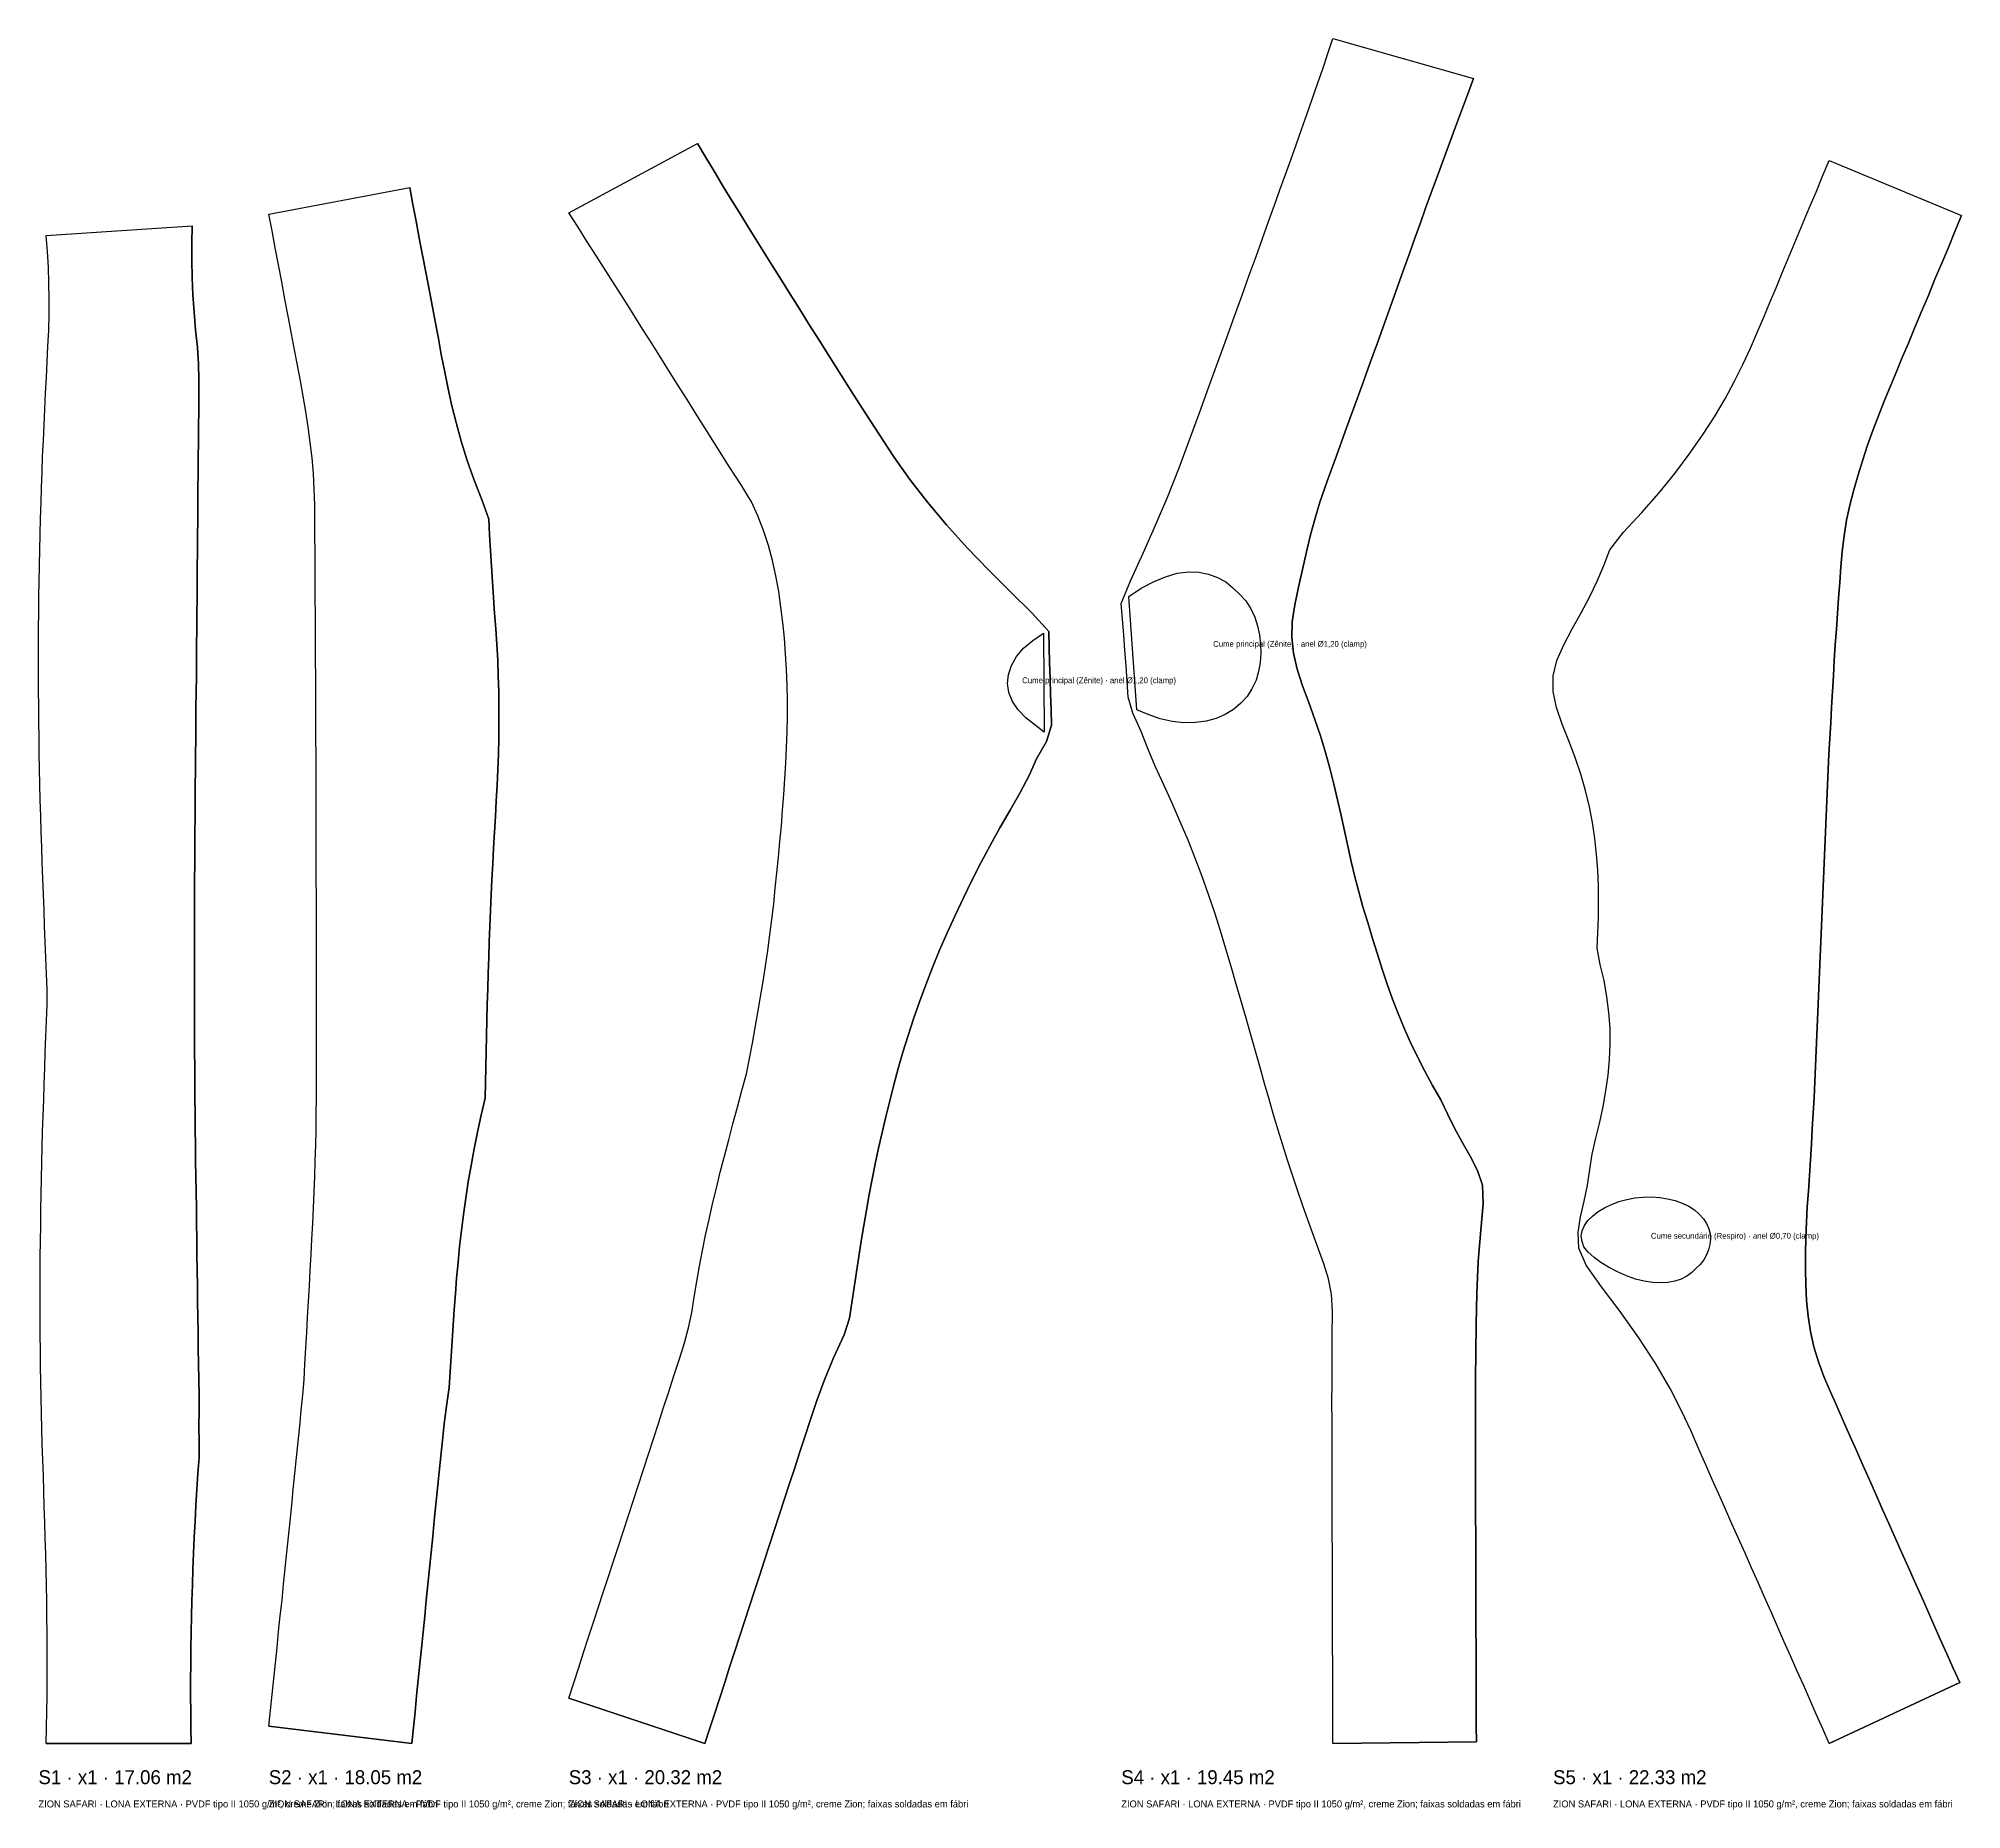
# Model space of a CAD drawing. Header units: metres. Extents: x 0 to 33.8, y -0.6 to 14.7.
# Drawn here: x 0 to 16.54, y -0.57 to 14.66 of the extents above; entities that cross this region are included whole.
import ezdxf

# ---------------------------------------------------------------- set-up
doc = ezdxf.new("R2010")
doc.units = ezdxf.units.M
for name, color, linetype in [('BOLSA', 30, 'Continuous'), ('CONTORNO', 7, 'Continuous'), ('LINHA', 8, 'Continuous'), ('RECORTE', 3, 'Continuous'), ('TEXTO', 2, 'Continuous')]:
    doc.layers.add(name, color=color, linetype=linetype)

msp = doc.modelspace()

# ---------------------------------------------------------------- linework, layer by layer
at = {"layer": 'BOLSA'}
for points in [[(11.135, 14.663), (12.345, 14.317)], [(4.561, 13.162), (5.669, 13.759)], [(15.403, 13.613), (16.542, 13.139)], [(1.981, 13.151), (3.193, 13.381)], [(0.066, 0.001), (0.07, 0.138), (0.073, 0.274), (0.075, 0.41), (0.076, 0.547), (0.076, 0.682), (0.076, 0.818), (0.075, 0.954), (0.073, 1.089), (0.071, 1.225), (0.068, 1.36), (0.065, 1.495), (0.062, 1.63), (0.058, 1.765), (0.054, 1.899), (0.05, 2.034), (0.046, 2.169), (0.042, 2.303), (0.038, 2.438), (0.033, 2.572), (0.03, 2.707), (0.026, 2.841), (0.023, 2.975), (0.021, 3.11), (0.018, 3.244), (0.017, 3.378), (0.015, 3.513), (0.015, 3.647), (0.014, 3.782), (0.014, 3.916), (0.015, 4.051), (0.016, 4.185), (0.017, 4.32), (0.019, 4.454), (0.021, 4.589), (0.023, 4.724), (0.026, 4.859), (0.029, 4.994), (0.033, 5.129), (0.036, 5.264), (0.04, 5.4), (0.045, 5.535), (0.049, 5.671), (0.054, 5.806), (0.059, 5.942), (0.064, 6.078), (0.069, 6.215), (0.075, 6.351), (0.076, 6.485), (0.07, 6.622), (0.064, 6.758), (0.059, 6.894), (0.053, 7.03), (0.048, 7.166), (0.042, 7.301), (0.037, 7.437), (0.033, 7.572), (0.028, 7.707), (0.024, 7.842), (0.02, 7.977), (0.016, 8.112), (0.013, 8.247), (0.01, 8.382), (0.007, 8.517), (0.005, 8.651), (0.003, 8.786), (0.002, 8.92), (0.001, 9.055), (0, 9.189), (0, 9.324), (0, 9.458), (0.001, 9.592), (0.002, 9.727), (0.004, 9.861), (0.006, 9.995), (0.008, 10.13), (0.011, 10.264), (0.014, 10.399), (0.018, 10.533), (0.022, 10.668), (0.026, 10.802), (0.031, 10.937), (0.036, 11.071), (0.042, 11.206), (0.048, 11.341), (0.054, 11.476), (0.061, 11.611), (0.068, 11.746), (0.075, 11.881), (0.082, 12.016), (0.088, 12.152), (0.092, 12.287), (0.092, 12.423), (0.09, 12.559), (0.085, 12.695), (0.077, 12.831), (0.066, 12.968)], [(0.066, 12.968), (1.321, 13.051)], [(15.403, 0), (16.526, 0.523)], [(4.561, 0.391), (5.731, 0)], [(0.066, 0.001), (1.314, 0)], [(1.981, 0.149), (3.211, 0)], [(11.135, 0), (12.369, 0.013)]]:
    msp.add_lwpolyline(points, dxfattribs=at)
at = {"layer": 'CONTORNO'}
for points in [[(11.135, 0), (11.134, 0.138), (11.134, 0.276), (11.133, 0.413), (11.133, 0.551), (11.133, 0.689), (11.132, 0.827), (11.132, 0.965), (11.131, 1.103), (11.131, 1.242), (11.13, 1.38), (11.13, 1.518), (11.13, 1.657), (11.129, 1.795), (11.129, 1.934), (11.128, 2.073), (11.128, 2.213), (11.128, 2.353), (11.127, 2.493), (11.127, 2.629), (11.127, 2.773), (11.126, 2.93), (11.127, 3.104), (11.127, 3.293), (11.129, 3.497), (11.131, 3.716), (11.123, 3.865), (11.095, 3.996), (11.056, 4.125), (11.011, 4.251), (10.965, 4.378), (10.919, 4.504), (10.874, 4.631), (10.83, 4.758), (10.786, 4.886), (10.744, 5.015), (10.703, 5.144), (10.664, 5.275), (10.624, 5.407), (10.586, 5.541), (10.547, 5.676), (10.508, 5.813), (10.468, 5.953), (10.428, 6.094), (10.387, 6.237), (10.345, 6.383), (10.302, 6.531), (10.258, 6.681), (10.214, 6.834), (10.168, 6.988), (10.119, 7.144), (10.065, 7.301), (10.009, 7.457), (9.95, 7.612), (9.888, 7.769), (9.821, 7.927), (9.752, 8.086), (9.68, 8.245), (9.606, 8.404), (9.541, 8.556), (9.485, 8.703), (9.412, 8.859), (9.372, 8.999), (9.364, 9.133), (9.355, 9.267), (9.345, 9.401), (9.335, 9.535), (9.325, 9.669), (9.314, 9.803), (9.396, 10.003), (9.501, 10.235), (9.609, 10.478), (9.715, 10.725), (9.813, 10.971), (9.902, 11.212), (9.987, 11.444), (10.068, 11.667), (10.145, 11.879), (10.218, 12.081), (10.288, 12.273), (10.353, 12.454), (10.415, 12.626), (10.473, 12.788), (10.529, 12.942), (10.581, 13.088), (10.631, 13.228), (10.679, 13.362), (10.726, 13.492), (10.771, 13.619), (10.817, 13.748), (10.865, 13.879), (10.911, 14.01), (10.957, 14.14), (11.002, 14.271), (11.047, 14.401), (11.091, 14.532), (11.135, 14.663), (12.345, 14.317), (12.293, 14.179), (12.241, 14.041), (12.189, 13.902), (12.137, 13.762), (12.085, 13.622), (12.033, 13.48), (11.98, 13.335), (11.932, 13.203), (11.887, 13.076), (11.84, 12.946), (11.792, 12.812), (11.742, 12.673), (11.69, 12.528), (11.635, 12.375), (11.578, 12.214), (11.517, 12.045), (11.453, 11.868), (11.385, 11.681), (11.315, 11.486), (11.241, 11.283), (11.165, 11.072), (11.086, 10.856), (11.022, 10.674), (10.981, 10.536), (10.943, 10.394), (10.907, 10.247), (10.872, 10.097), (10.837, 9.944), (10.806, 9.793), (10.785, 9.647), (10.78, 9.51), (10.794, 9.376), (10.827, 9.239), (10.873, 9.096), (10.926, 8.951), (10.979, 8.806), (11.028, 8.664), (11.071, 8.523), (11.109, 8.386), (11.143, 8.249), (11.175, 8.115), (11.204, 7.981), (11.233, 7.849), (11.262, 7.717), (11.292, 7.585), (11.323, 7.454), (11.357, 7.324), (11.393, 7.195), (11.434, 7.06), (11.475, 6.923), (11.517, 6.789), (11.559, 6.658), (11.602, 6.529), (11.647, 6.402), (11.696, 6.277), (11.747, 6.152), (11.803, 6.028), (11.862, 5.905), (11.926, 5.782), (11.992, 5.659), (12.062, 5.536), (12.121, 5.414), (12.181, 5.292), (12.247, 5.171), (12.316, 5.05), (12.377, 4.928), (12.42, 4.8), (12.428, 4.64), (12.407, 4.414), (12.384, 4.147), (12.372, 3.87), (12.367, 3.604), (12.363, 3.36), (12.361, 3.141), (12.36, 2.949), (12.36, 2.781), (12.36, 2.633), (12.361, 2.496), (12.361, 2.357), (12.361, 2.217), (12.362, 2.079), (12.362, 1.94), (12.363, 1.802), (12.363, 1.664), (12.363, 1.526), (12.364, 1.388), (12.364, 1.25), (12.365, 1.112), (12.365, 0.975), (12.366, 0.837), (12.366, 0.7), (12.367, 0.562), (12.367, 0.425), (12.368, 0.287), (12.368, 0.15), (12.369, 0.013)], [(4.561, 0.391), (4.604, 0.522), (4.647, 0.652), (4.689, 0.783), (4.732, 0.914), (4.775, 1.044), (4.817, 1.175), (4.86, 1.306), (4.903, 1.437), (4.946, 1.567), (4.988, 1.698), (5.031, 1.83), (5.074, 1.961), (5.117, 2.092), (5.16, 2.223), (5.203, 2.355), (5.246, 2.487), (5.289, 2.619), (5.332, 2.752), (5.374, 2.881), (5.418, 3.016), (5.466, 3.162), (5.517, 3.317), (5.557, 3.445), (5.591, 3.575), (5.619, 3.706), (5.641, 3.839), (5.663, 3.972), (5.686, 4.105), (5.711, 4.238), (5.738, 4.372), (5.768, 4.506), (5.799, 4.64), (5.831, 4.776), (5.865, 4.913), (5.901, 5.051), (5.937, 5.19), (5.974, 5.33), (6.012, 5.472), (6.051, 5.615), (6.09, 5.759), (6.116, 5.891), (6.141, 6.023), (6.166, 6.155), (6.189, 6.287), (6.212, 6.42), (6.233, 6.553), (6.254, 6.686), (6.273, 6.819), (6.291, 6.953), (6.308, 7.086), (6.324, 7.22), (6.338, 7.354), (6.352, 7.488), (6.366, 7.622), (6.378, 7.757), (6.39, 7.891), (6.401, 8.026), (6.412, 8.16), (6.421, 8.295), (6.429, 8.43), (6.435, 8.564), (6.44, 8.699), (6.442, 8.833), (6.442, 8.968), (6.439, 9.102), (6.434, 9.236), (6.426, 9.371), (6.416, 9.505), (6.403, 9.639), (6.387, 9.773), (6.367, 9.907), (6.343, 10.04), (6.314, 10.172), (6.279, 10.302), (6.237, 10.431), (6.188, 10.556), (6.132, 10.679), (6.043, 10.823), (5.942, 10.982), (5.845, 11.135), (5.752, 11.282), (5.663, 11.422), (5.579, 11.557), (5.498, 11.686), (5.42, 11.81), (5.345, 11.93), (5.272, 12.046), (5.2, 12.161), (5.125, 12.28), (5.043, 12.41), (4.962, 12.537), (4.881, 12.664), (4.801, 12.789), (4.721, 12.914), (4.641, 13.039), (4.561, 13.162), (5.669, 13.759), (5.74, 13.64), (5.811, 13.522), (5.882, 13.404), (5.954, 13.286), (6.026, 13.168), (6.099, 13.05), (6.173, 12.931), (6.245, 12.816), (6.317, 12.701), (6.39, 12.584), (6.466, 12.463), (6.545, 12.338), (6.627, 12.206), (6.714, 12.068), (6.807, 11.922), (6.904, 11.768), (7.008, 11.605), (7.118, 11.434), (7.234, 11.253), (7.357, 11.064), (7.495, 10.871), (7.646, 10.675), (7.812, 10.479), (7.989, 10.283), (8.175, 10.089), (8.364, 9.901), (8.545, 9.722), (8.69, 9.562), (8.694, 9.428), (8.698, 9.293), (8.702, 9.159), (8.706, 9.025), (8.71, 8.89), (8.714, 8.756), (8.671, 8.617), (8.584, 8.468), (8.521, 8.325), (8.445, 8.178), (8.357, 8.026), (8.27, 7.875), (8.186, 7.723), (8.105, 7.572), (8.029, 7.421), (7.957, 7.272), (7.886, 7.121), (7.816, 6.971), (7.751, 6.821), (7.689, 6.672), (7.632, 6.525), (7.578, 6.378), (7.527, 6.232), (7.48, 6.088), (7.436, 5.945), (7.396, 5.804), (7.358, 5.664), (7.322, 5.526), (7.289, 5.389), (7.257, 5.254), (7.226, 5.119), (7.198, 4.986), (7.171, 4.853), (7.146, 4.72), (7.122, 4.587), (7.099, 4.454), (7.078, 4.321), (7.057, 4.188), (7.037, 4.055), (7.017, 3.922), (6.997, 3.79), (6.977, 3.657), (6.931, 3.515), (6.838, 3.317), (6.76, 3.128), (6.695, 2.95), (6.641, 2.786), (6.592, 2.636), (6.547, 2.499), (6.505, 2.37), (6.461, 2.236), (6.418, 2.103), (6.375, 1.971), (6.332, 1.839), (6.289, 1.707), (6.246, 1.575), (6.203, 1.443), (6.16, 1.312), (6.117, 1.18), (6.074, 1.049), (6.031, 0.918), (5.988, 0.786), (5.945, 0.655), (5.903, 0.524), (5.86, 0.393), (5.817, 0.262), (5.774, 0.131), (5.731, 0)], [(15.403, 0), (15.348, 0.126), (15.292, 0.251), (15.237, 0.377), (15.181, 0.503), (15.125, 0.628), (15.07, 0.754), (15.014, 0.88), (14.958, 1.006), (14.903, 1.132), (14.847, 1.258), (14.791, 1.384), (14.735, 1.51), (14.679, 1.636), (14.623, 1.763), (14.567, 1.889), (14.511, 2.016), (14.455, 2.144), (14.398, 2.271), (14.343, 2.396), (14.283, 2.532), (14.215, 2.685), (14.134, 2.86), (14.034, 3.054), (13.912, 3.266), (13.767, 3.488), (13.606, 3.714), (13.445, 3.928), (13.312, 4.113), (13.249, 4.26), (13.243, 4.395), (13.264, 4.529), (13.296, 4.665), (13.323, 4.8), (13.343, 4.935), (13.363, 5.069), (13.397, 5.206), (13.43, 5.342), (13.459, 5.477), (13.483, 5.612), (13.501, 5.747), (13.514, 5.881), (13.52, 6.015), (13.518, 6.15), (13.509, 6.285), (13.491, 6.422), (13.467, 6.56), (13.434, 6.699), (13.407, 6.838), (13.414, 6.972), (13.419, 7.106), (13.42, 7.241), (13.418, 7.375), (13.413, 7.51), (13.403, 7.646), (13.388, 7.782), (13.368, 7.919), (13.342, 8.056), (13.308, 8.196), (13.267, 8.336), (13.218, 8.479), (13.163, 8.623), (13.106, 8.766), (13.057, 8.908), (13.028, 9.046), (13.029, 9.181), (13.061, 9.314), (13.12, 9.449), (13.193, 9.586), (13.269, 9.722), (13.341, 9.859), (13.406, 9.995), (13.464, 10.131), (13.515, 10.265), (13.635, 10.416), (13.792, 10.585), (13.939, 10.753), (14.076, 10.921), (14.2, 11.087), (14.314, 11.25), (14.416, 11.409), (14.507, 11.564), (14.588, 11.714), (14.66, 11.859), (14.726, 11.999), (14.785, 12.134), (14.841, 12.265), (14.894, 12.392), (14.946, 12.517), (15, 12.647), (15.059, 12.789), (15.117, 12.928), (15.175, 13.066), (15.232, 13.204), (15.29, 13.341), (15.347, 13.477), (15.403, 13.613), (16.542, 13.139), (16.485, 13.003), (16.428, 12.866), (16.371, 12.729), (16.313, 12.592), (16.256, 12.453), (16.198, 12.314), (16.138, 12.172), (16.084, 12.042), (16.032, 11.918), (15.98, 11.791), (15.928, 11.667), (15.877, 11.543), (15.828, 11.418), (15.78, 11.292), (15.734, 11.166), (15.692, 11.039), (15.652, 10.91), (15.615, 10.781), (15.581, 10.65), (15.551, 10.519), (15.532, 10.386), (15.516, 10.252), (15.504, 10.118), (15.494, 9.984), (15.484, 9.85), (15.474, 9.716), (15.465, 9.582), (15.456, 9.448), (15.447, 9.314), (15.439, 9.18), (15.431, 9.046), (15.424, 8.912), (15.416, 8.778), (15.408, 8.643), (15.401, 8.509), (15.394, 8.375), (15.388, 8.241), (15.382, 8.107), (15.376, 7.972), (15.37, 7.838), (15.365, 7.704), (15.359, 7.57), (15.354, 7.435), (15.348, 7.301), (15.343, 7.167), (15.337, 7.032), (15.331, 6.898), (15.326, 6.764), (15.32, 6.63), (15.314, 6.495), (15.308, 6.361), (15.303, 6.227), (15.297, 6.093), (15.291, 5.958), (15.285, 5.824), (15.279, 5.69), (15.273, 5.556), (15.266, 5.421), (15.258, 5.287), (15.25, 5.153), (15.242, 5.019), (15.233, 4.884), (15.224, 4.75), (15.215, 4.616), (15.208, 4.482), (15.202, 4.347), (15.2, 4.213), (15.2, 4.078), (15.202, 3.944), (15.209, 3.81), (15.221, 3.676), (15.242, 3.543), (15.272, 3.412), (15.311, 3.283), (15.357, 3.157), (15.412, 3.029), (15.471, 2.895), (15.526, 2.77), (15.582, 2.645), (15.638, 2.519), (15.693, 2.394), (15.749, 2.268), (15.804, 2.143), (15.86, 2.018), (15.915, 1.893), (15.971, 1.769), (16.026, 1.644), (16.082, 1.519), (16.137, 1.395), (16.193, 1.27), (16.248, 1.145), (16.304, 1.021), (16.359, 0.896), (16.415, 0.772), (16.471, 0.648), (16.526, 0.523)], [(1.981, 0.149), (1.996, 0.284), (2.01, 0.42), (2.024, 0.555), (2.038, 0.691), (2.052, 0.826), (2.066, 0.962), (2.08, 1.098), (2.095, 1.233), (2.109, 1.369), (2.123, 1.505), (2.137, 1.641), (2.151, 1.777), (2.165, 1.913), (2.179, 2.049), (2.192, 2.185), (2.206, 2.322), (2.22, 2.458), (2.234, 2.595), (2.248, 2.729), (2.261, 2.863), (2.274, 2.997), (2.285, 3.131), (2.292, 3.265), (2.3, 3.399), (2.308, 3.533), (2.315, 3.667), (2.323, 3.801), (2.33, 3.936), (2.338, 4.07), (2.345, 4.204), (2.352, 4.338), (2.359, 4.472), (2.365, 4.607), (2.371, 4.741), (2.377, 4.875), (2.381, 5.009), (2.385, 5.144), (2.388, 5.278), (2.39, 5.412), (2.391, 5.547), (2.391, 5.681), (2.391, 5.815), (2.391, 5.95), (2.391, 6.084), (2.391, 6.219), (2.391, 6.353), (2.391, 6.487), (2.391, 6.622), (2.391, 6.756), (2.391, 6.89), (2.391, 7.025), (2.391, 7.159), (2.391, 7.294), (2.39, 7.428), (2.39, 7.562), (2.39, 7.697), (2.39, 7.831), (2.389, 7.965), (2.389, 8.1), (2.389, 8.234), (2.388, 8.369), (2.388, 8.503), (2.387, 8.637), (2.387, 8.772), (2.386, 8.906), (2.385, 9.04), (2.385, 9.175), (2.384, 9.309), (2.384, 9.444), (2.383, 9.578), (2.382, 9.712), (2.381, 9.847), (2.381, 9.981), (2.38, 10.115), (2.379, 10.25), (2.378, 10.384), (2.377, 10.519), (2.376, 10.653), (2.372, 10.787), (2.365, 10.921), (2.353, 11.055), (2.338, 11.189), (2.32, 11.322), (2.299, 11.455), (2.277, 11.587), (2.253, 11.719), (2.228, 11.852), (2.203, 11.984), (2.176, 12.123), (2.148, 12.274), (2.12, 12.422), (2.092, 12.569), (2.064, 12.716), (2.036, 12.861), (2.009, 13.007), (1.981, 13.151), (3.193, 13.381), (3.221, 13.236), (3.248, 13.091), (3.276, 12.945), (3.303, 12.799), (3.331, 12.652), (3.36, 12.503), (3.388, 12.352), (3.414, 12.214), (3.44, 12.081), (3.465, 11.946), (3.492, 11.807), (3.521, 11.664), (3.554, 11.515), (3.592, 11.36), (3.636, 11.2), (3.688, 11.034), (3.747, 10.863), (3.816, 10.688), (3.873, 10.529), (3.881, 10.394), (3.889, 10.259), (3.897, 10.125), (3.906, 9.99), (3.915, 9.855), (3.924, 9.72), (3.933, 9.585), (3.942, 9.451), (3.95, 9.316), (3.955, 9.181), (3.959, 9.047), (3.961, 8.913), (3.961, 8.778), (3.959, 8.644), (3.956, 8.509), (3.951, 8.375), (3.945, 8.24), (3.938, 8.105), (3.93, 7.971), (3.923, 7.836), (3.915, 7.701), (3.908, 7.566), (3.901, 7.431), (3.895, 7.297), (3.889, 7.162), (3.883, 7.027), (3.878, 6.893), (3.873, 6.758), (3.869, 6.624), (3.865, 6.489), (3.861, 6.354), (3.857, 6.22), (3.854, 6.086), (3.851, 5.951), (3.848, 5.817), (3.846, 5.682), (3.842, 5.548), (3.808, 5.402), (3.776, 5.258), (3.747, 5.114), (3.721, 4.971), (3.697, 4.83), (3.675, 4.689), (3.656, 4.549), (3.638, 4.411), (3.623, 4.273), (3.609, 4.137), (3.597, 4.001), (3.586, 3.866), (3.576, 3.731), (3.567, 3.597), (3.558, 3.463), (3.55, 3.329), (3.542, 3.195), (3.534, 3.06), (3.51, 2.9), (3.49, 2.748), (3.475, 2.606), (3.461, 2.471), (3.447, 2.332), (3.433, 2.194), (3.419, 2.056), (3.405, 1.918), (3.391, 1.78), (3.377, 1.643), (3.364, 1.506), (3.35, 1.368), (3.336, 1.231), (3.322, 1.094), (3.308, 0.957), (3.294, 0.82), (3.28, 0.684), (3.267, 0.547), (3.253, 0.41), (3.239, 0.273), (3.225, 0.137), (3.211, 0)], [(0.066, 0.001), (0.07, 0.138), (0.073, 0.274), (0.075, 0.41), (0.076, 0.547), (0.076, 0.682), (0.076, 0.818), (0.075, 0.954), (0.073, 1.089), (0.071, 1.225), (0.068, 1.36), (0.065, 1.495), (0.062, 1.63), (0.058, 1.765), (0.054, 1.899), (0.05, 2.034), (0.046, 2.169), (0.042, 2.303), (0.038, 2.438), (0.033, 2.572), (0.03, 2.707), (0.026, 2.841), (0.023, 2.975), (0.021, 3.11), (0.018, 3.244), (0.017, 3.378), (0.015, 3.513), (0.015, 3.647), (0.014, 3.782), (0.014, 3.916), (0.015, 4.051), (0.016, 4.185), (0.017, 4.32), (0.019, 4.454), (0.021, 4.589), (0.023, 4.724), (0.026, 4.859), (0.029, 4.994), (0.033, 5.129), (0.036, 5.264), (0.04, 5.4), (0.045, 5.535), (0.049, 5.671), (0.054, 5.806), (0.059, 5.942), (0.064, 6.078), (0.069, 6.215), (0.075, 6.351), (0.076, 6.485), (0.07, 6.622), (0.064, 6.758), (0.059, 6.894), (0.053, 7.03), (0.048, 7.166), (0.042, 7.301), (0.037, 7.437), (0.033, 7.572), (0.028, 7.707), (0.024, 7.842), (0.02, 7.977), (0.016, 8.112), (0.013, 8.247), (0.01, 8.382), (0.007, 8.517), (0.005, 8.651), (0.003, 8.786), (0.002, 8.92), (0.001, 9.055), (0, 9.189), (0, 9.324), (0, 9.458), (0.001, 9.592), (0.002, 9.727), (0.004, 9.861), (0.006, 9.995), (0.008, 10.13), (0.011, 10.264), (0.014, 10.399), (0.018, 10.533), (0.022, 10.668), (0.026, 10.802), (0.031, 10.937), (0.036, 11.071), (0.042, 11.206), (0.048, 11.341), (0.054, 11.476), (0.061, 11.611), (0.068, 11.746), (0.075, 11.881), (0.082, 12.016), (0.088, 12.152), (0.092, 12.287), (0.092, 12.423), (0.09, 12.559), (0.085, 12.695), (0.077, 12.831), (0.066, 12.968), (1.321, 13.051), (1.319, 12.903), (1.319, 12.755), (1.322, 12.607), (1.329, 12.458), (1.338, 12.309), (1.35, 12.158), (1.367, 12.005), (1.377, 11.865), (1.38, 11.73), (1.38, 11.595), (1.379, 11.461), (1.377, 11.327), (1.376, 11.192), (1.375, 11.058), (1.373, 10.923), (1.372, 10.789), (1.371, 10.655), (1.37, 10.52), (1.369, 10.386), (1.367, 10.252), (1.366, 10.117), (1.365, 9.983), (1.364, 9.849), (1.363, 9.714), (1.361, 9.58), (1.36, 9.445), (1.359, 9.311), (1.358, 9.177), (1.357, 9.042), (1.355, 8.908), (1.354, 8.774), (1.353, 8.639), (1.352, 8.505), (1.351, 8.37), (1.349, 8.236), (1.348, 8.102), (1.347, 7.967), (1.346, 7.833), (1.345, 7.699), (1.344, 7.564), (1.343, 7.43), (1.343, 7.295), (1.342, 7.161), (1.341, 7.027), (1.341, 6.892), (1.341, 6.758), (1.341, 6.624), (1.341, 6.489), (1.341, 6.355), (1.342, 6.22), (1.342, 6.086), (1.343, 5.952), (1.344, 5.817), (1.345, 5.683), (1.346, 5.549), (1.348, 5.414), (1.349, 5.28), (1.351, 5.146), (1.352, 5.011), (1.354, 4.877), (1.356, 4.742), (1.358, 4.608), (1.359, 4.474), (1.361, 4.339), (1.363, 4.205), (1.365, 4.071), (1.367, 3.936), (1.369, 3.802), (1.371, 3.668), (1.373, 3.533), (1.375, 3.399), (1.377, 3.264), (1.379, 3.13), (1.381, 2.996), (1.381, 2.861), (1.38, 2.727), (1.381, 2.592), (1.381, 2.458), (1.371, 2.321), (1.362, 2.183), (1.354, 2.047), (1.347, 1.91), (1.34, 1.773), (1.334, 1.637), (1.329, 1.5), (1.324, 1.363), (1.32, 1.227), (1.316, 1.091), (1.314, 0.954), (1.311, 0.818), (1.31, 0.681), (1.309, 0.545), (1.309, 0.409), (1.31, 0.272), (1.312, 0.136), (1.314, 0)]]:
    msp.add_lwpolyline(points, close=True, dxfattribs=at)
at = {"layer": 'LINHA'}
for points in [[(11.135, 0), (11.134, 0.138), (11.134, 0.276), (11.133, 0.413), (11.133, 0.551), (11.133, 0.689), (11.132, 0.827), (11.132, 0.965), (11.131, 1.103), (11.131, 1.242), (11.13, 1.38), (11.13, 1.518), (11.13, 1.657), (11.129, 1.795), (11.129, 1.934), (11.128, 2.073), (11.128, 2.213), (11.128, 2.353), (11.127, 2.493), (11.127, 2.629), (11.127, 2.773), (11.126, 2.93), (11.127, 3.104), (11.127, 3.293), (11.129, 3.497), (11.131, 3.716), (11.123, 3.865), (11.095, 3.996), (11.056, 4.125), (11.011, 4.251), (10.965, 4.378), (10.919, 4.504), (10.874, 4.631), (10.83, 4.758), (10.786, 4.886), (10.744, 5.015), (10.703, 5.144), (10.664, 5.275), (10.624, 5.407), (10.586, 5.541), (10.547, 5.676), (10.508, 5.813), (10.468, 5.953), (10.428, 6.094), (10.387, 6.237), (10.345, 6.383), (10.302, 6.531), (10.258, 6.681), (10.214, 6.834), (10.168, 6.988), (10.119, 7.144), (10.065, 7.301), (10.009, 7.457), (9.95, 7.612), (9.888, 7.769), (9.821, 7.927), (9.752, 8.086), (9.68, 8.245), (9.606, 8.404), (9.541, 8.556), (9.485, 8.703), (9.412, 8.859), (9.372, 8.999), (9.364, 9.133), (9.355, 9.267), (9.345, 9.401), (9.335, 9.535), (9.325, 9.669), (9.314, 9.803), (9.396, 10.003), (9.501, 10.235), (9.609, 10.478), (9.715, 10.725), (9.813, 10.971), (9.902, 11.212), (9.987, 11.444), (10.068, 11.667), (10.145, 11.879), (10.218, 12.081), (10.288, 12.273), (10.353, 12.454), (10.415, 12.626), (10.473, 12.788), (10.529, 12.942), (10.581, 13.088), (10.631, 13.228), (10.679, 13.362), (10.726, 13.492), (10.771, 13.619), (10.817, 13.748), (10.865, 13.879), (10.911, 14.01), (10.957, 14.14), (11.002, 14.271), (11.047, 14.401), (11.091, 14.532), (11.135, 14.663)], [(12.369, 0.013), (12.368, 0.15), (12.368, 0.287), (12.367, 0.425), (12.367, 0.562), (12.366, 0.7), (12.366, 0.837), (12.365, 0.975), (12.365, 1.112), (12.364, 1.25), (12.364, 1.388), (12.363, 1.526), (12.363, 1.664), (12.363, 1.802), (12.362, 1.94), (12.362, 2.079), (12.361, 2.217), (12.361, 2.357), (12.361, 2.496), (12.36, 2.633), (12.36, 2.781), (12.36, 2.949), (12.361, 3.141), (12.363, 3.36), (12.367, 3.604), (12.372, 3.87), (12.384, 4.147), (12.407, 4.414), (12.428, 4.64), (12.42, 4.8), (12.377, 4.928), (12.316, 5.05), (12.247, 5.171), (12.181, 5.292), (12.121, 5.414), (12.062, 5.536), (11.992, 5.659), (11.926, 5.782), (11.862, 5.905), (11.803, 6.028), (11.747, 6.152), (11.696, 6.277), (11.647, 6.402), (11.602, 6.529), (11.559, 6.658), (11.517, 6.789), (11.475, 6.923), (11.434, 7.06), (11.393, 7.195), (11.357, 7.324), (11.323, 7.454), (11.292, 7.585), (11.262, 7.717), (11.233, 7.849), (11.204, 7.981), (11.175, 8.115), (11.143, 8.249), (11.109, 8.386), (11.071, 8.523), (11.028, 8.664), (10.979, 8.806), (10.926, 8.951), (10.873, 9.096), (10.827, 9.239), (10.794, 9.376), (10.78, 9.51), (10.785, 9.647), (10.806, 9.793), (10.837, 9.944), (10.872, 10.097), (10.907, 10.247), (10.943, 10.394), (10.981, 10.536), (11.022, 10.674), (11.086, 10.856), (11.165, 11.072), (11.241, 11.283), (11.315, 11.486), (11.385, 11.681), (11.453, 11.868), (11.517, 12.045), (11.578, 12.214), (11.635, 12.375), (11.69, 12.528), (11.742, 12.673), (11.792, 12.812), (11.84, 12.946), (11.887, 13.076), (11.932, 13.203), (11.98, 13.335), (12.033, 13.48), (12.085, 13.622), (12.137, 13.762), (12.189, 13.902), (12.241, 14.041), (12.293, 14.179), (12.345, 14.317)], [(5.731, 0), (5.774, 0.131), (5.817, 0.262), (5.86, 0.393), (5.903, 0.524), (5.945, 0.655), (5.988, 0.786), (6.031, 0.918), (6.074, 1.049), (6.117, 1.18), (6.16, 1.312), (6.203, 1.443), (6.246, 1.575), (6.289, 1.707), (6.332, 1.839), (6.375, 1.971), (6.418, 2.103), (6.461, 2.236), (6.505, 2.37), (6.547, 2.499), (6.592, 2.636), (6.641, 2.786), (6.695, 2.95), (6.76, 3.128), (6.838, 3.317), (6.931, 3.515), (6.977, 3.657), (6.997, 3.79), (7.017, 3.922), (7.037, 4.055), (7.057, 4.188), (7.078, 4.321), (7.099, 4.454), (7.122, 4.587), (7.146, 4.72), (7.171, 4.853), (7.198, 4.986), (7.226, 5.119), (7.257, 5.254), (7.289, 5.389), (7.322, 5.526), (7.358, 5.664), (7.396, 5.804), (7.436, 5.945), (7.48, 6.088), (7.527, 6.232), (7.578, 6.378), (7.632, 6.525), (7.689, 6.672), (7.751, 6.821), (7.816, 6.971), (7.886, 7.121), (7.957, 7.272), (8.029, 7.421), (8.105, 7.572), (8.186, 7.723), (8.27, 7.875), (8.357, 8.026), (8.445, 8.178), (8.521, 8.325), (8.584, 8.468), (8.671, 8.617), (8.714, 8.756), (8.71, 8.89), (8.706, 9.025), (8.702, 9.159), (8.698, 9.293), (8.694, 9.428), (8.69, 9.562), (8.545, 9.722), (8.364, 9.901), (8.175, 10.089), (7.989, 10.283), (7.812, 10.479), (7.646, 10.675), (7.495, 10.871), (7.357, 11.064), (7.234, 11.253), (7.118, 11.434), (7.008, 11.605), (6.904, 11.768), (6.807, 11.922), (6.714, 12.068), (6.627, 12.206), (6.545, 12.338), (6.466, 12.463), (6.39, 12.584), (6.317, 12.701), (6.245, 12.816), (6.173, 12.931), (6.099, 13.05), (6.026, 13.168), (5.954, 13.286), (5.882, 13.404), (5.811, 13.522), (5.74, 13.64), (5.669, 13.759)], [(15.403, 0), (15.348, 0.126), (15.292, 0.251), (15.237, 0.377), (15.181, 0.503), (15.125, 0.628), (15.07, 0.754), (15.014, 0.88), (14.958, 1.006), (14.903, 1.132), (14.847, 1.258), (14.791, 1.384), (14.735, 1.51), (14.679, 1.636), (14.623, 1.763), (14.567, 1.889), (14.511, 2.016), (14.455, 2.144), (14.398, 2.271), (14.343, 2.396), (14.283, 2.532), (14.215, 2.685), (14.134, 2.86), (14.034, 3.054), (13.912, 3.266), (13.767, 3.488), (13.606, 3.714), (13.445, 3.928), (13.312, 4.113), (13.249, 4.26), (13.243, 4.395), (13.264, 4.529), (13.296, 4.665), (13.323, 4.8), (13.343, 4.935), (13.363, 5.069), (13.397, 5.206), (13.43, 5.342), (13.459, 5.477), (13.483, 5.612), (13.501, 5.747), (13.514, 5.881), (13.52, 6.015), (13.518, 6.15), (13.509, 6.285), (13.491, 6.422), (13.467, 6.56), (13.434, 6.699), (13.407, 6.838), (13.414, 6.972), (13.419, 7.106), (13.42, 7.241), (13.418, 7.375), (13.413, 7.51), (13.403, 7.646), (13.388, 7.782), (13.368, 7.919), (13.342, 8.056), (13.308, 8.196), (13.267, 8.336), (13.218, 8.479), (13.163, 8.623), (13.106, 8.766), (13.057, 8.908), (13.028, 9.046), (13.029, 9.181), (13.061, 9.314), (13.12, 9.449), (13.193, 9.586), (13.269, 9.722), (13.341, 9.859), (13.406, 9.995), (13.464, 10.131), (13.515, 10.265), (13.635, 10.416), (13.792, 10.585), (13.939, 10.753), (14.076, 10.921), (14.2, 11.087), (14.314, 11.25), (14.416, 11.409), (14.507, 11.564), (14.588, 11.714), (14.66, 11.859), (14.726, 11.999), (14.785, 12.134), (14.841, 12.265), (14.894, 12.392), (14.946, 12.517), (15, 12.647), (15.059, 12.789), (15.117, 12.928), (15.175, 13.066), (15.232, 13.204), (15.29, 13.341), (15.347, 13.477), (15.403, 13.613)], [(3.211, 0), (3.225, 0.137), (3.239, 0.273), (3.253, 0.41), (3.267, 0.547), (3.28, 0.684), (3.294, 0.82), (3.308, 0.957), (3.322, 1.094), (3.336, 1.231), (3.35, 1.368), (3.364, 1.506), (3.377, 1.643), (3.391, 1.78), (3.405, 1.918), (3.419, 2.056), (3.433, 2.194), (3.447, 2.332), (3.461, 2.471), (3.475, 2.606), (3.49, 2.748), (3.51, 2.9), (3.534, 3.06), (3.542, 3.195), (3.55, 3.329), (3.558, 3.463), (3.567, 3.597), (3.576, 3.731), (3.586, 3.866), (3.597, 4.001), (3.609, 4.137), (3.623, 4.273), (3.638, 4.411), (3.656, 4.549), (3.675, 4.689), (3.697, 4.83), (3.721, 4.971), (3.747, 5.114), (3.776, 5.258), (3.808, 5.402), (3.842, 5.548), (3.846, 5.682), (3.848, 5.817), (3.851, 5.951), (3.854, 6.086), (3.857, 6.22), (3.861, 6.354), (3.865, 6.489), (3.869, 6.624), (3.873, 6.758), (3.878, 6.893), (3.883, 7.027), (3.889, 7.162), (3.895, 7.297), (3.901, 7.431), (3.908, 7.566), (3.915, 7.701), (3.923, 7.836), (3.93, 7.971), (3.938, 8.105), (3.945, 8.24), (3.951, 8.375), (3.956, 8.509), (3.959, 8.644), (3.961, 8.778), (3.961, 8.913), (3.959, 9.047), (3.955, 9.181), (3.95, 9.316), (3.942, 9.451), (3.933, 9.585), (3.924, 9.72), (3.915, 9.855), (3.906, 9.99), (3.897, 10.125), (3.889, 10.259), (3.881, 10.394), (3.873, 10.529), (3.816, 10.688), (3.747, 10.863), (3.688, 11.034), (3.636, 11.2), (3.592, 11.36), (3.554, 11.515), (3.521, 11.664), (3.492, 11.807), (3.465, 11.946), (3.44, 12.081), (3.414, 12.214), (3.388, 12.352), (3.36, 12.503), (3.331, 12.652), (3.303, 12.799), (3.276, 12.945), (3.248, 13.091), (3.221, 13.236), (3.193, 13.381)], [(1.981, 0.149), (1.996, 0.284), (2.01, 0.42), (2.024, 0.555), (2.038, 0.691), (2.052, 0.826), (2.066, 0.962), (2.08, 1.098), (2.095, 1.233), (2.109, 1.369), (2.123, 1.505), (2.137, 1.641), (2.151, 1.777), (2.165, 1.913), (2.179, 2.049), (2.192, 2.185), (2.206, 2.322), (2.22, 2.458), (2.234, 2.595), (2.248, 2.729), (2.261, 2.863), (2.274, 2.997), (2.285, 3.131), (2.292, 3.265), (2.3, 3.399), (2.308, 3.533), (2.315, 3.667), (2.323, 3.801), (2.33, 3.936), (2.338, 4.07), (2.345, 4.204), (2.352, 4.338), (2.359, 4.472), (2.365, 4.607), (2.371, 4.741), (2.377, 4.875), (2.381, 5.009), (2.385, 5.144), (2.388, 5.278), (2.39, 5.412), (2.391, 5.547), (2.391, 5.681), (2.391, 5.815), (2.391, 5.95), (2.391, 6.084), (2.391, 6.219), (2.391, 6.353), (2.391, 6.487), (2.391, 6.622), (2.391, 6.756), (2.391, 6.89), (2.391, 7.025), (2.391, 7.159), (2.391, 7.294), (2.39, 7.428), (2.39, 7.562), (2.39, 7.697), (2.39, 7.831), (2.389, 7.965), (2.389, 8.1), (2.389, 8.234), (2.388, 8.369), (2.388, 8.503), (2.387, 8.637), (2.387, 8.772), (2.386, 8.906), (2.385, 9.04), (2.385, 9.175), (2.384, 9.309), (2.384, 9.444), (2.383, 9.578), (2.382, 9.712), (2.381, 9.847), (2.381, 9.981), (2.38, 10.115), (2.379, 10.25), (2.378, 10.384), (2.377, 10.519), (2.376, 10.653), (2.372, 10.787), (2.365, 10.921), (2.353, 11.055), (2.338, 11.189), (2.32, 11.322), (2.299, 11.455), (2.277, 11.587), (2.253, 11.719), (2.228, 11.852), (2.203, 11.984), (2.176, 12.123), (2.148, 12.274), (2.12, 12.422), (2.092, 12.569), (2.064, 12.716), (2.036, 12.861), (2.009, 13.007), (1.981, 13.151)], [(4.561, 0.391), (4.604, 0.522), (4.647, 0.652), (4.689, 0.783), (4.732, 0.914), (4.775, 1.044), (4.817, 1.175), (4.86, 1.306), (4.903, 1.437), (4.946, 1.567), (4.988, 1.698), (5.031, 1.83), (5.074, 1.961), (5.117, 2.092), (5.16, 2.223), (5.203, 2.355), (5.246, 2.487), (5.289, 2.619), (5.332, 2.752), (5.374, 2.881), (5.418, 3.016), (5.466, 3.162), (5.517, 3.317), (5.557, 3.445), (5.591, 3.575), (5.619, 3.706), (5.641, 3.839), (5.663, 3.972), (5.686, 4.105), (5.711, 4.238), (5.738, 4.372), (5.768, 4.506), (5.799, 4.64), (5.831, 4.776), (5.865, 4.913), (5.901, 5.051), (5.937, 5.19), (5.974, 5.33), (6.012, 5.472), (6.051, 5.615), (6.09, 5.759), (6.116, 5.891), (6.141, 6.023), (6.166, 6.155), (6.189, 6.287), (6.212, 6.42), (6.233, 6.553), (6.254, 6.686), (6.273, 6.819), (6.291, 6.953), (6.308, 7.086), (6.324, 7.22), (6.338, 7.354), (6.352, 7.488), (6.366, 7.622), (6.378, 7.757), (6.39, 7.891), (6.401, 8.026), (6.412, 8.16), (6.421, 8.295), (6.429, 8.43), (6.435, 8.564), (6.44, 8.699), (6.442, 8.833), (6.442, 8.968), (6.439, 9.102), (6.434, 9.236), (6.426, 9.371), (6.416, 9.505), (6.403, 9.639), (6.387, 9.773), (6.367, 9.907), (6.343, 10.04), (6.314, 10.172), (6.279, 10.302), (6.237, 10.431), (6.188, 10.556), (6.132, 10.679), (6.043, 10.823), (5.942, 10.982), (5.845, 11.135), (5.752, 11.282), (5.663, 11.422), (5.579, 11.557), (5.498, 11.686), (5.42, 11.81), (5.345, 11.93), (5.272, 12.046), (5.2, 12.161), (5.125, 12.28), (5.043, 12.41), (4.962, 12.537), (4.881, 12.664), (4.801, 12.789), (4.721, 12.914), (4.641, 13.039), (4.561, 13.162)], [(16.526, 0.523), (16.471, 0.648), (16.415, 0.772), (16.359, 0.896), (16.304, 1.021), (16.248, 1.145), (16.193, 1.27), (16.137, 1.395), (16.082, 1.519), (16.026, 1.644), (15.971, 1.769), (15.915, 1.893), (15.86, 2.018), (15.804, 2.143), (15.749, 2.268), (15.693, 2.394), (15.638, 2.519), (15.582, 2.645), (15.526, 2.77), (15.471, 2.895), (15.412, 3.029), (15.357, 3.157), (15.311, 3.283), (15.272, 3.412), (15.242, 3.543), (15.221, 3.676), (15.209, 3.81), (15.202, 3.944), (15.2, 4.078), (15.2, 4.213), (15.202, 4.347), (15.208, 4.482), (15.215, 4.616), (15.224, 4.75), (15.233, 4.884), (15.242, 5.019), (15.25, 5.153), (15.258, 5.287), (15.266, 5.421), (15.273, 5.556), (15.279, 5.69), (15.285, 5.824), (15.291, 5.958), (15.297, 6.093), (15.303, 6.227), (15.308, 6.361), (15.314, 6.495), (15.32, 6.63), (15.326, 6.764), (15.331, 6.898), (15.337, 7.032), (15.343, 7.167), (15.348, 7.301), (15.354, 7.435), (15.359, 7.57), (15.365, 7.704), (15.37, 7.838), (15.376, 7.972), (15.382, 8.107), (15.388, 8.241), (15.394, 8.375), (15.401, 8.509), (15.408, 8.643), (15.416, 8.778), (15.424, 8.912), (15.431, 9.046), (15.439, 9.18), (15.447, 9.314), (15.456, 9.448), (15.465, 9.582), (15.474, 9.716), (15.484, 9.85), (15.494, 9.984), (15.504, 10.118), (15.516, 10.252), (15.532, 10.386), (15.551, 10.519), (15.581, 10.65), (15.615, 10.781), (15.652, 10.91), (15.692, 11.039), (15.734, 11.166), (15.78, 11.292), (15.828, 11.418), (15.877, 11.543), (15.928, 11.667), (15.98, 11.791), (16.032, 11.918), (16.084, 12.042), (16.138, 12.172), (16.198, 12.314), (16.256, 12.453), (16.313, 12.592), (16.371, 12.729), (16.428, 12.866), (16.485, 13.003), (16.542, 13.139)], [(1.314, 0), (1.312, 0.136), (1.31, 0.272), (1.309, 0.409), (1.309, 0.545), (1.31, 0.681), (1.311, 0.818), (1.314, 0.954), (1.316, 1.091), (1.32, 1.227), (1.324, 1.363), (1.329, 1.5), (1.334, 1.637), (1.34, 1.773), (1.347, 1.91), (1.354, 2.047), (1.362, 2.183), (1.371, 2.321), (1.381, 2.458), (1.381, 2.592), (1.38, 2.727), (1.381, 2.861), (1.381, 2.996), (1.379, 3.13), (1.377, 3.264), (1.375, 3.399), (1.373, 3.533), (1.371, 3.668), (1.369, 3.802), (1.367, 3.936), (1.365, 4.071), (1.363, 4.205), (1.361, 4.339), (1.359, 4.474), (1.358, 4.608), (1.356, 4.742), (1.354, 4.877), (1.352, 5.011), (1.351, 5.146), (1.349, 5.28), (1.348, 5.414), (1.346, 5.549), (1.345, 5.683), (1.344, 5.817), (1.343, 5.952), (1.342, 6.086), (1.342, 6.22), (1.341, 6.355), (1.341, 6.489), (1.341, 6.624), (1.341, 6.758), (1.341, 6.892), (1.341, 7.027), (1.342, 7.161), (1.343, 7.295), (1.343, 7.43), (1.344, 7.564), (1.345, 7.699), (1.346, 7.833), (1.347, 7.967), (1.348, 8.102), (1.349, 8.236), (1.351, 8.37), (1.352, 8.505), (1.353, 8.639), (1.354, 8.774), (1.355, 8.908), (1.357, 9.042), (1.358, 9.177), (1.359, 9.311), (1.36, 9.445), (1.361, 9.58), (1.363, 9.714), (1.364, 9.849), (1.365, 9.983), (1.366, 10.117), (1.367, 10.252), (1.369, 10.386), (1.37, 10.52), (1.371, 10.655), (1.372, 10.789), (1.373, 10.923), (1.375, 11.058), (1.376, 11.192), (1.377, 11.327), (1.379, 11.461), (1.38, 11.595), (1.38, 11.73), (1.377, 11.865), (1.367, 12.005), (1.35, 12.158), (1.338, 12.309), (1.329, 12.458), (1.322, 12.607), (1.319, 12.755), (1.319, 12.903), (1.321, 13.051)]]:
    msp.add_lwpolyline(points, dxfattribs=at)
at = {"layer": 'RECORTE'}
for points in [[(9.892, 10.076), (9.982, 10.074), (10.065, 10.056), (10.142, 10.028), (10.212, 9.989), (10.274, 9.939), (10.33, 9.883), (10.386, 9.825), (10.429, 9.758), (10.463, 9.687), (10.486, 9.61), (10.503, 9.533), (10.512, 9.455), (10.513, 9.376), (10.509, 9.297), (10.495, 9.22), (10.473, 9.143), (10.437, 9.071), (10.396, 9.005), (10.342, 8.945), (10.279, 8.893), (10.209, 8.849), (10.13, 8.815), (10.044, 8.791), (9.951, 8.779), (9.853, 8.778), (9.752, 8.79), (9.648, 8.813), (9.544, 8.848), (9.447, 8.89), (9.38, 9.864), (9.485, 9.934), (9.59, 9.991), (9.694, 10.034), (9.796, 10.063)], [(8.652, 8.698), (8.574, 8.756), (8.492, 8.819), (8.426, 8.888), (8.378, 8.961), (8.347, 9.037), (8.336, 9.115), (8.343, 9.194), (8.369, 9.271), (8.413, 9.347), (8.474, 9.419), (8.552, 9.486), (8.646, 9.547)], [(13.875, 4.701), (13.945, 4.696), (14.013, 4.685), (14.078, 4.669), (14.139, 4.647), (14.195, 4.62), (14.244, 4.588), (14.286, 4.552), (14.321, 4.513), (14.349, 4.471), (14.368, 4.427), (14.378, 4.382), (14.382, 4.336), (14.377, 4.29), (14.364, 4.246), (14.347, 4.202), (14.324, 4.159), (14.293, 4.12), (14.257, 4.084), (14.221, 4.049), (14.178, 4.018), (14.129, 3.994), (14.075, 3.976), (14.016, 3.964), (13.952, 3.96), (13.884, 3.964), (13.812, 3.975), (13.737, 3.994), (13.66, 4.021), (13.582, 4.055), (13.504, 4.096), (13.438, 4.137), (13.382, 4.179), (13.331, 4.225), (13.294, 4.272), (13.278, 4.317), (13.271, 4.363), (13.277, 4.409), (13.298, 4.453), (13.328, 4.496), (13.367, 4.536), (13.415, 4.574), (13.47, 4.607), (13.53, 4.636), (13.595, 4.661), (13.662, 4.679), (13.732, 4.692), (13.803, 4.699)]]:
    msp.add_lwpolyline(points, close=True, dxfattribs=at)

# ---------------------------------------------------------------- texts
at = {"layer": 'TEXTO'}
for s, height, p in [('Cume principal (Zênite) · anel Ø1,20 (clamp)', 0.05, (10.104, 9.431)), ('Cume principal (Zênite) · anel Ø1,20 (clamp)', 0.05, (8.462, 9.118)), ('Cume secundário (Respiro) · anel Ø0,70 (clamp)', 0.05, (13.87, 4.341)), ('S1 · x1 · 17.06 m2', 0.12, (0, -0.35)), ('S2 · x1 · 18.05 m2', 0.12, (1.981, -0.35)), ('S3 · x1 · 20.32 m2', 0.12, (4.561, -0.35)), ('S4 · x1 · 19.45 m2', 0.12, (9.314, -0.35)), ('S5 · x1 · 22.33 m2', 0.12, (13.028, -0.35)), ('ZION SAFARI · LONA EXTERNA · PVDF tipo II 1050 g/m², creme Zion; faixas soldadas em fábri', 0.06, (0, -0.55)), ('ZION SAFARI · LONA EXTERNA · PVDF tipo II 1050 g/m², creme Zion; faixas soldadas em fábri', 0.06, (1.981, -0.55)), ('ZION SAFARI · LONA EXTERNA · PVDF tipo II 1050 g/m², creme Zion; faixas soldadas em fábri', 0.06, (4.561, -0.55)), ('ZION SAFARI · LONA EXTERNA · PVDF tipo II 1050 g/m², creme Zion; faixas soldadas em fábri', 0.06, (9.314, -0.55)), ('ZION SAFARI · LONA EXTERNA · PVDF tipo II 1050 g/m², creme Zion; faixas soldadas em fábri', 0.06, (13.028, -0.55))]:
    msp.add_text(s, height=height, dxfattribs=at).set_placement(p)

doc.saveas('drawing.dxf')
